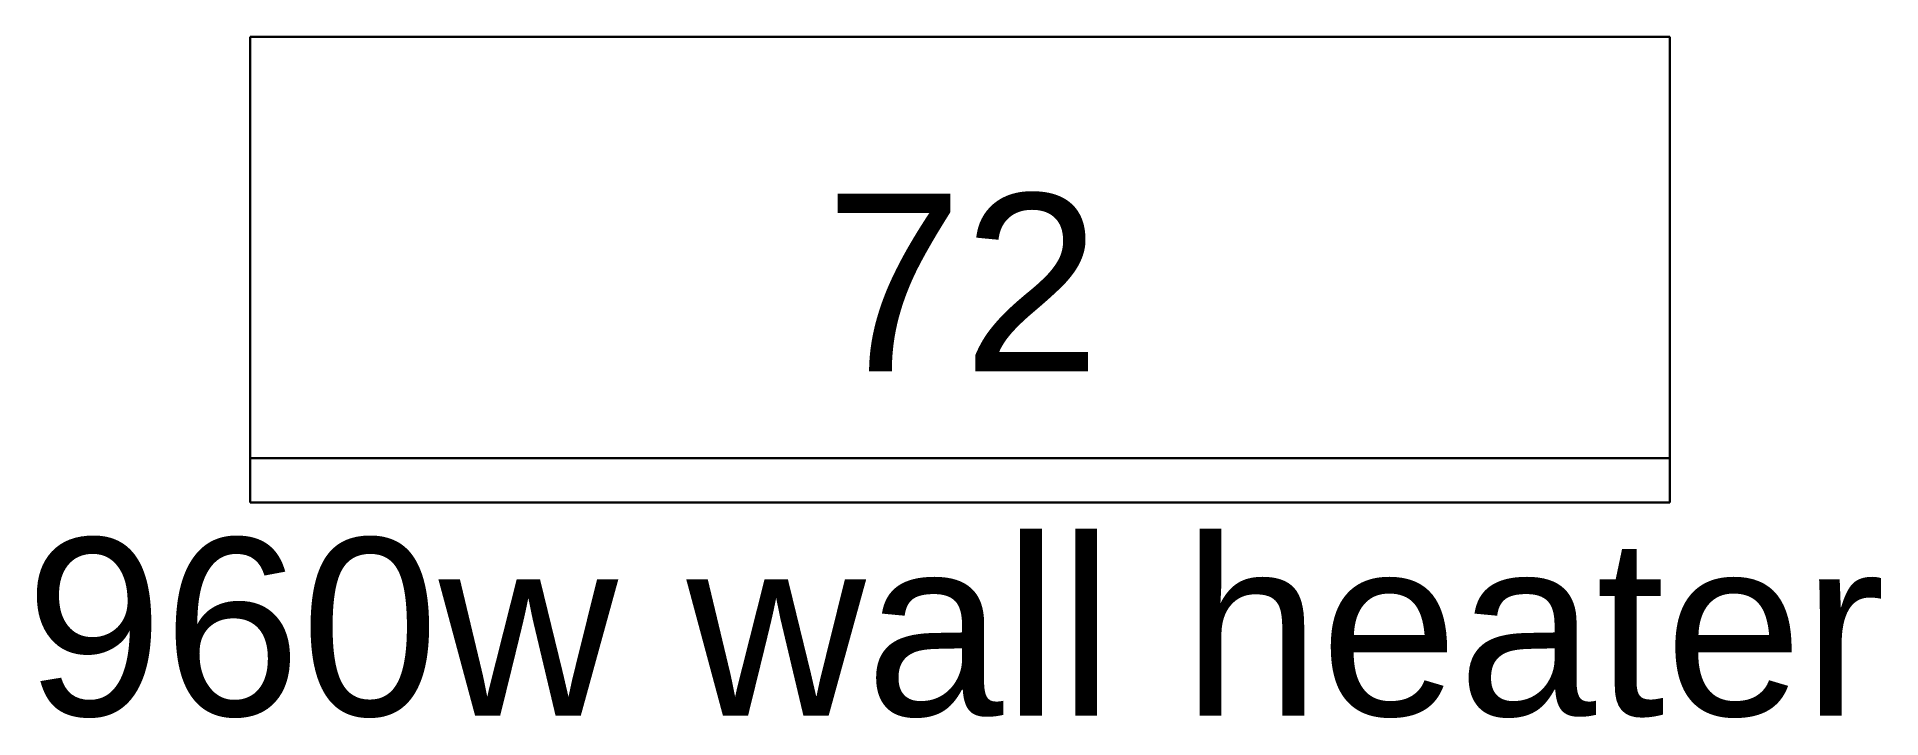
# Model space of a CAD drawing. Header units: inches. Extents: x 584.6 to 605.4, y 357.3 to 365.
import ezdxf

# ---------------------------------------------------------------- set-up
doc = ezdxf.new("R2010")
doc.units = ezdxf.units.IN
doc.header["$MEASUREMENT"] = 0
doc.layers.get('0').update_dxf_attribs({"color": 1})
doc.styles.get("Standard").update_dxf_attribs({"font": 'Arial.ttf', "height": 2})

msp = doc.modelspace()

# ---------------------------------------------------------------- linework, layer by layer
at = {"lineweight": 30}
for p, q in [((586.983, 364.983, -9.75), (602.983, 364.983, -9.75)), ((586.983, 359.733, -9.75), (586.983, 364.983, -9.75)), ((602.983, 359.733, -9.75), (602.983, 364.983, -9.75)), ((586.983, 360.233, -9.75), (602.983, 360.233, -9.75)), ((586.983, 359.733, -9.75), (602.983, 359.733, -9.75))]:
    msp.add_line(p, q, dxfattribs=at)

# ---------------------------------------------------------------- texts
for s, p in [('72', (593.46, 361.214)), ('960w wall heater', (584.446, 357.332))]:
    msp.add_text(s, height=2).set_placement(p)

doc.saveas('drawing.dxf')
